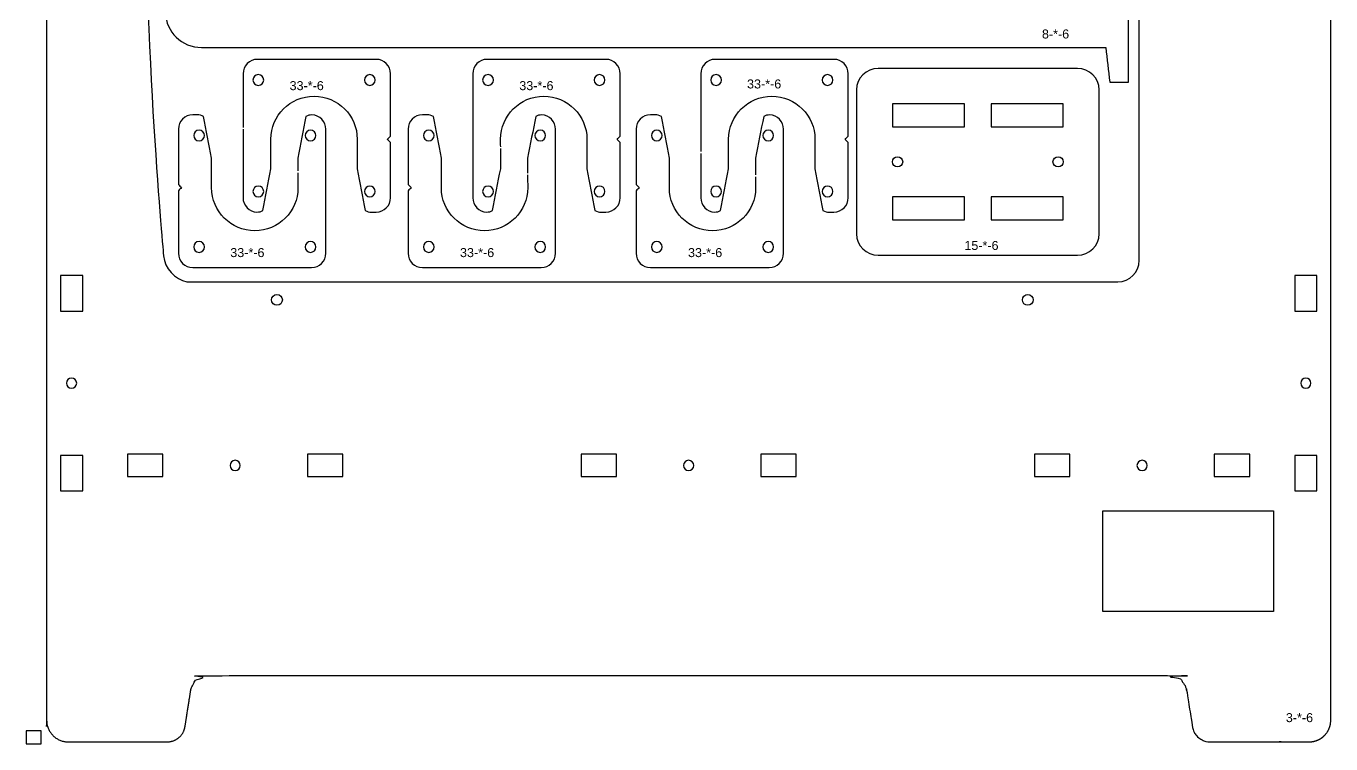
# Model space of a CAD drawing. Extents: x 0 to 723, y 0 to 489.
# Drawn here: x 0 to 362.8, y 0 to 199.7 of the extents above; entities that cross this region are included whole.
import ezdxf

# ---------------------------------------------------------------- set-up
doc = ezdxf.new("R2010")
doc.units = 0
doc.layers.get('0').update_dxf_attribs({"linetype": 'CONTINUOUS'})
for name, color, linetype in [('GRAVIRANJE', 3, 'CONTINUOUS'), ('HOLES', 160, 'CONTINUOUS'), ('IZREZ', 7, 'CONTINUOUS'), ('PRVI_IZREZ', 6, 'CONTINUOUS')]:
    doc.layers.add(name, color=color, linetype=linetype)
doc.styles.get("Standard").update_dxf_attribs({"font": 'ARIAL.TTF'})

msp = doc.modelspace()

# ---------------------------------------------------------------- linework, layer by layer
msp.add_lwpolyline([(0, 0), (4.17, 0), (4.17, 3.61), (0, 3.61)], close=True)
at = {"layer": 'HOLES'}
for points in [[(240.92, 178.02), (240.92, 171.62), (260.92, 171.62), (260.92, 178.02), (260.92, 178.02)], [(268.41, 178.02), (268.41, 171.62), (288.41, 171.62), (288.41, 178.02), (288.41, 178.02)], [(240.92, 152.22), (240.92, 145.82), (260.92, 145.82), (260.92, 152.22), (260.92, 152.22)], [(268.41, 152.22), (268.41, 145.82), (288.41, 145.82), (288.41, 152.22), (288.41, 152.22)], [(9.54, 120.42), (15.74, 120.42), (15.74, 130.27), (9.54, 130.27), (9.54, 130.27)], [(352.77, 120.42), (358.97, 120.42), (358.97, 130.27), (352.77, 130.27), (352.77, 130.27)], [(9.54, 70.42), (15.74, 70.42), (15.74, 80.27), (9.54, 80.27), (9.54, 80.27)], [(38.07, 80.57), (28.22, 80.57), (28.22, 74.37), (38.07, 74.37), (38.07, 74.37)], [(88.07, 80.57), (78.22, 80.57), (78.22, 74.37), (88.07, 74.37), (88.07, 74.37)], [(164.17, 80.57), (154.32, 80.57), (154.32, 74.37), (164.17, 74.37), (164.17, 74.37)], [(214.17, 80.57), (204.32, 80.57), (204.32, 74.37), (214.17, 74.37), (214.17, 74.37)], [(290.26, 80.57), (280.41, 80.57), (280.41, 74.37), (290.26, 74.37), (290.26, 74.37)], [(340.26, 80.57), (330.41, 80.57), (330.41, 74.37), (340.26, 74.37), (340.26, 74.37)], [(352.77, 70.42), (358.97, 70.42), (358.97, 80.27), (352.77, 80.27), (352.77, 80.27)], [(299.39, 64.81), (346.89, 64.81), (346.89, 36.81), (299.39, 36.81)]]:
    msp.add_lwpolyline(points, close=True, dxfattribs=at)
for centre in [(69.76, 123.52), (278.56, 123.52)]:
    msp.add_circle(centre, 1.5, dxfattribs=at)
for points in [[(63.08, 184.68), (63.08, 185.5), (63.76, 186.18), (64.58, 186.18), (65.41, 186.18), (66.08, 185.5), (66.08, 184.68), (66.08, 183.85), (65.41, 183.18), (64.58, 183.18), (63.76, 183.18), (63.08, 183.85), (63.08, 184.68)], [(94.08, 184.68), (94.08, 185.5), (94.76, 186.18), (95.58, 186.18), (96.41, 186.18), (97.08, 185.5), (97.08, 184.68), (97.08, 183.85), (96.41, 183.18), (95.58, 183.18), (94.76, 183.18), (94.08, 183.85), (94.08, 184.68)], [(126.96, 184.68), (126.96, 185.5), (127.64, 186.18), (128.46, 186.18), (129.29, 186.18), (129.96, 185.5), (129.96, 184.68), (129.96, 183.85), (129.29, 183.18), (128.46, 183.18), (127.64, 183.18), (126.96, 183.85), (126.96, 184.68)], [(157.96, 184.68), (157.96, 185.5), (158.64, 186.18), (159.46, 186.18), (160.29, 186.18), (160.96, 185.5), (160.96, 184.68), (160.96, 183.85), (160.29, 183.18), (159.46, 183.18), (158.64, 183.18), (157.96, 183.85), (157.96, 184.68)], [(190.37, 184.68), (190.37, 185.5), (191.04, 186.18), (191.87, 186.18), (192.7, 186.18), (193.37, 185.5), (193.37, 184.68), (193.37, 183.85), (192.7, 183.18), (191.87, 183.18), (191.04, 183.18), (190.37, 183.85), (190.37, 184.68)], [(221.37, 184.68), (221.37, 185.5), (222.04, 186.18), (222.87, 186.18), (223.7, 186.18), (224.37, 185.5), (224.37, 184.68), (224.37, 183.85), (223.7, 183.18), (222.87, 183.18), (222.04, 183.18), (221.37, 183.85), (221.37, 184.68)], [(49.6, 169.24), (49.6, 168.41), (48.92, 167.74), (48.1, 167.74), (47.27, 167.74), (46.6, 168.41), (46.6, 169.24), (46.6, 170.06), (47.27, 170.74), (48.1, 170.74), (48.92, 170.74), (49.6, 170.06), (49.6, 169.24)], [(80.6, 169.24), (80.6, 168.41), (79.92, 167.74), (79.1, 167.74), (78.27, 167.74), (77.6, 168.41), (77.6, 169.24), (77.6, 170.06), (78.27, 170.74), (79.1, 170.74), (79.92, 170.74), (80.6, 170.06), (80.6, 169.24)], [(113.48, 169.24), (113.48, 168.41), (112.8, 167.74), (111.98, 167.74), (111.15, 167.74), (110.48, 168.41), (110.48, 169.24), (110.48, 170.06), (111.15, 170.74), (111.98, 170.74), (112.8, 170.74), (113.48, 170.06), (113.48, 169.24)], [(144.48, 169.24), (144.48, 168.41), (143.8, 167.74), (142.98, 167.74), (142.15, 167.74), (141.48, 168.41), (141.48, 169.24), (141.48, 170.06), (142.15, 170.74), (142.98, 170.74), (143.8, 170.74), (144.48, 170.06), (144.48, 169.24)], [(176.88, 169.24), (176.88, 168.41), (176.21, 167.74), (175.38, 167.74), (174.55, 167.74), (173.88, 168.41), (173.88, 169.24), (173.88, 170.06), (174.55, 170.74), (175.38, 170.74), (176.21, 170.74), (176.88, 170.06), (176.88, 169.24)], [(207.88, 169.24), (207.88, 168.41), (207.21, 167.74), (206.38, 167.74), (205.55, 167.74), (204.88, 168.41), (204.88, 169.24), (204.88, 170.06), (205.55, 170.74), (206.38, 170.74), (207.21, 170.74), (207.88, 170.06), (207.88, 169.24)], [(243.77, 161.92), (243.77, 162.71), (243.13, 163.35), (242.34, 163.35), (241.56, 163.35), (240.92, 162.71), (240.92, 161.92), (240.92, 161.14), (241.56, 160.5), (242.34, 160.5), (243.13, 160.5), (243.77, 161.14), (243.77, 161.92)], [(288.41, 161.92), (288.41, 162.71), (287.77, 163.35), (286.98, 163.35), (286.19, 163.35), (285.56, 162.71), (285.56, 161.92), (285.56, 161.14), (286.19, 160.5), (286.98, 160.5), (287.77, 160.5), (288.41, 161.14), (288.41, 161.92)], [(63.08, 153.68), (63.08, 154.5), (63.76, 155.18), (64.58, 155.18), (65.41, 155.18), (66.08, 154.5), (66.08, 153.68), (66.08, 152.85), (65.41, 152.18), (64.58, 152.18), (63.76, 152.18), (63.08, 152.85), (63.08, 153.68)], [(94.08, 153.68), (94.08, 154.5), (94.76, 155.18), (95.58, 155.18), (96.41, 155.18), (97.08, 154.5), (97.08, 153.68), (97.08, 152.85), (96.41, 152.18), (95.58, 152.18), (94.76, 152.18), (94.08, 152.85), (94.08, 153.68)], [(126.96, 153.68), (126.96, 154.5), (127.64, 155.18), (128.46, 155.18), (129.29, 155.18), (129.96, 154.5), (129.96, 153.68), (129.96, 152.85), (129.29, 152.18), (128.46, 152.18), (127.64, 152.18), (126.96, 152.85), (126.96, 153.68)], [(157.96, 153.68), (157.96, 154.5), (158.64, 155.18), (159.46, 155.18), (160.29, 155.18), (160.96, 154.5), (160.96, 153.68), (160.96, 152.85), (160.29, 152.18), (159.46, 152.18), (158.64, 152.18), (157.96, 152.85), (157.96, 153.68)], [(190.37, 153.68), (190.37, 154.5), (191.04, 155.18), (191.87, 155.18), (192.7, 155.18), (193.37, 154.5), (193.37, 153.68), (193.37, 152.85), (192.7, 152.18), (191.87, 152.18), (191.04, 152.18), (190.37, 152.85), (190.37, 153.68)], [(221.37, 153.68), (221.37, 154.5), (222.04, 155.18), (222.87, 155.18), (223.7, 155.18), (224.37, 154.5), (224.37, 153.68), (224.37, 152.85), (223.7, 152.18), (222.87, 152.18), (222.04, 152.18), (221.37, 152.85), (221.37, 153.68)], [(49.6, 138.24), (49.6, 137.41), (48.92, 136.74), (48.1, 136.74), (47.27, 136.74), (46.6, 137.41), (46.6, 138.24), (46.6, 139.06), (47.27, 139.74), (48.1, 139.74), (48.92, 139.74), (49.6, 139.06), (49.6, 138.24)], [(80.6, 138.24), (80.6, 137.41), (79.92, 136.74), (79.1, 136.74), (78.27, 136.74), (77.6, 137.41), (77.6, 138.24), (77.6, 139.06), (78.27, 139.74), (79.1, 139.74), (79.92, 139.74), (80.6, 139.06), (80.6, 138.24)], [(113.48, 138.24), (113.48, 137.41), (112.8, 136.74), (111.98, 136.74), (111.15, 136.74), (110.48, 137.41), (110.48, 138.24), (110.48, 139.06), (111.15, 139.74), (111.98, 139.74), (112.8, 139.74), (113.48, 139.06), (113.48, 138.24)], [(144.48, 138.24), (144.48, 137.41), (143.8, 136.74), (142.98, 136.74), (142.15, 136.74), (141.48, 137.41), (141.48, 138.24), (141.48, 139.06), (142.15, 139.74), (142.98, 139.74), (143.8, 139.74), (144.48, 139.06), (144.48, 138.24)], [(176.88, 138.24), (176.88, 137.41), (176.21, 136.74), (175.38, 136.74), (174.55, 136.74), (173.88, 137.41), (173.88, 138.24), (173.88, 139.06), (174.55, 139.74), (175.38, 139.74), (176.21, 139.74), (176.88, 139.06), (176.88, 138.24)], [(207.88, 138.24), (207.88, 137.41), (207.21, 136.74), (206.38, 136.74), (205.55, 136.74), (204.88, 137.41), (204.88, 138.24), (204.88, 139.06), (205.55, 139.74), (206.38, 139.74), (207.21, 139.74), (207.88, 139.06), (207.88, 138.24)], [(12.64, 101.77), (13.43, 101.77), (14.07, 101.13), (14.07, 100.35), (14.07, 99.56), (13.43, 98.92), (12.64, 98.92), (11.86, 98.92), (11.22, 99.56), (11.22, 100.35), (11.22, 101.13), (11.86, 101.77), (12.64, 101.77)], [(355.87, 101.77), (356.65, 101.77), (357.29, 101.13), (357.29, 100.35), (357.29, 99.56), (356.65, 98.92), (355.87, 98.92), (355.08, 98.92), (354.44, 99.56), (354.44, 100.35), (354.44, 101.13), (355.08, 101.77), (355.87, 101.77)], [(56.72, 77.47), (56.72, 78.26), (57.36, 78.9), (58.15, 78.9), (58.93, 78.9), (59.57, 78.26), (59.57, 77.47), (59.57, 76.69), (58.93, 76.05), (58.15, 76.05), (57.36, 76.05), (56.72, 76.69), (56.72, 77.47)], [(182.82, 77.47), (182.82, 78.26), (183.46, 78.9), (184.24, 78.9), (185.03, 78.9), (185.67, 78.26), (185.67, 77.47), (185.67, 76.69), (185.03, 76.05), (184.24, 76.05), (183.46, 76.05), (182.82, 76.69), (182.82, 77.47)], [(308.91, 77.47), (308.91, 78.26), (309.55, 78.9), (310.34, 78.9), (311.12, 78.9), (311.76, 78.26), (311.76, 77.47), (311.76, 76.69), (311.12, 76.05), (310.34, 76.05), (309.55, 76.05), (308.91, 76.69), (308.91, 77.47)]]:
    msp.add_open_spline(points, degree=3, knots=[0, 0, 0, 0, 1, 1, 1, 2, 2, 2, 3, 3, 3, 4, 4, 4, 4], dxfattribs=at)
at = {"layer": 'IZREZ'}
for points, knots in [([(362.8, 16.57), (362.8, 23.24), (362.8, 29.9), (362.8, 36.57), (362.81, 181.91), (362.81, 327.25), (362.81, 472.59), (362.81, 475.89), (360.11, 478.59), (356.81, 478.59), (347.99, 478.59), (339.17, 478.59), (330.35, 478.59), (328.41, 478.59), (325.8, 479.81), (324.56, 481.3), (323.27, 482.83), (321.99, 484.36), (320.7, 485.89), (319.46, 487.38), (316.85, 488.59), (314.91, 488.59), (227.81, 488.59), (140.71, 488.59), (53.61, 488.59), (51.67, 488.59), (49.06, 487.38), (47.82, 485.89), (46.53, 484.36), (45.25, 482.83), (43.96, 481.3), (42.72, 479.81), (40.11, 478.59), (38.17, 478.59), (29.35, 478.59), (20.53, 478.59), (11.71, 478.59), (8.41, 478.59), (5.71, 475.89), (5.71, 472.59), (5.71, 325.25), (5.71, 177.91), (5.71, 30.57)], [8.136972, 8.136972, 8.136972, 8.136972, 9.136972, 9.136972, 9.136972, 10.136972, 10.136972, 10.136972, 11.136972, 11.136972, 11.136972, 12.136972, 12.136972, 12.136972, 13.136972, 13.136972, 13.136972, 14.136972, 14.136972, 14.136972, 15.136972, 15.136972, 15.136972, 16.136972, 16.136972, 16.136972, 17.136972, 17.136972, 17.136972, 18.136972, 18.136972, 18.136972, 19.136972, 19.136972, 19.136972, 20.136972, 20.136972, 20.136972, 21.136972, 21.136972, 21.136972, 22.106268, 22.106268, 22.106268, 22.106268]), ([(44.76, 128.52), (44.73, 128.54), (44.71, 128.56), (44.69, 128.58), (41.44, 129.18), (38.52, 132.41), (38.21, 135.76), (38.21, 135.76), (32.86, 192.75), (32.86, 252.51), (32.86, 277.56), (34.59, 323.66), (34.59, 323.66), (34.72, 327.02), (34.91, 331.36), (35.01, 333.3), (35.11, 335.24), (35.4, 339.57), (35.65, 342.92), (36.51, 354.42), (37.37, 365.92), (38.22, 377.42), (38.52, 380.77), (41.46, 383.52), (44.76, 383.52), (131.02, 383.52), (217.29, 383.52), (303.56, 383.52), (306.87, 383.52), (309.56, 380.83), (309.56, 377.52), (309.56, 296.52), (309.56, 215.52), (309.56, 134.52), (309.56, 131.2), (306.87, 128.52), (303.56, 128.52), (217.29, 128.52), (131.02, 128.52), (44.76, 128.52)], [0, 0, 0, 0, 1, 1, 1, 2, 2, 2, 3, 3, 3, 4, 4, 4, 5, 5, 5, 6, 6, 6, 7, 7, 7, 8, 8, 8, 9, 9, 9, 10, 10, 10, 11, 11, 11, 12, 12, 12, 13, 13, 13, 13])]:
    msp.add_open_spline(points, degree=3, knots=knots, dxfattribs=at)
for points, weights, knots in [([(5.71, 30.57), (5.71, 22.57), (5.71, 14.57), (5.71, 6.57), (5.71, 3.27), (8.41, 0.57), (11.71, 0.57), (20.9, 0.57), (30.08, 0.57), (39.26, 0.57), (41.84, 0.57), (43.8, 2.25), (44.2, 4.8), (44.94, 9.53), (45.68, 14.26), (45.8, 14.99)], [1, 1, 1, 1, 1, 1, 1, 1, 1, 1, 0.839903980782, 0.839903980782, 1, 1, 1, 1], [22.084339, 22.084339, 22.084339, 22.084339, 22.136972, 22.136972, 22.136972, 23.136972, 23.136972, 23.136972, 24.136972, 24.136972, 24.136972, 25.552381, 25.552381, 25.552381, 26.211005, 26.211005, 26.211005, 26.211005]), ([(45.76, 14.77), (46.16, 17.31), (48.12, 18.99), (50.7, 18.99), (139.73, 18.99), (228.77, 18.99), (317.8, 18.99), (320.38, 18.99), (322.35, 17.31), (322.74, 14.75), (322.31, 17.59), (323.32, 11.19), (324.32, 4.8), (324.72, 2.25), (326.68, 0.57), (329.26, 0.57), (338.44, 0.57), (347.62, 0.57), (356.8, 0.57), (360.1, 0.57), (362.8, 3.27), (362.8, 6.57), (362.8, 13.24), (362.8, 19.9), (362.8, 26.57), (362.8, 27.9), (362.8, 29.24), (362.8, 30.57)], [1, 0.840180332411, 0.840180332411, 1, 1, 1, 1, 0.839613366419, 0.839613366419, 1, 1, 1, 1, 0.839901065409, 0.839901065409, 1, 1, 1, 1, 1, 1, 1, 1, 1, 1, 1, 1, 1], [0, 0, 0, 0, 1.414134, 1.414134, 1.414134, 2.414134, 2.414134, 2.414134, 3.830884, 3.830884, 3.830884, 4.721549, 4.721549, 4.721549, 6.136972, 6.136972, 6.136972, 7.136972, 7.136972, 7.136972, 8.136972, 8.136972, 8.136972, 9.136972, 9.136972, 9.136972, 9.146149, 9.146149, 9.146149, 9.146149])]:
    msp.add_rational_spline(points, weights, degree=3, knots=knots, dxfattribs=at)
at = {"layer": 'PRVI_IZREZ'}
for points, knots in [([(301.34, 184.11), (300.97, 187.32), (300.61, 190.53), (300.24, 193.74), (216.43, 193.74), (132.62, 193.74), (48.81, 193.74), (43.31, 193.74), (38.81, 198.08), (38.81, 203.38), (38.81, 206.6), (38.81, 209.81), (38.81, 213.02), (109.27, 213.02), (179.73, 213.02), (250.2, 213.02), (253.5, 213.02), (256.54, 215.7), (256.97, 218.97), (259.09, 235.25), (261.21, 251.52), (263.33, 267.79), (263.75, 271.06), (266.8, 273.74), (270.1, 273.74), (279.28, 273.74), (288.45, 273.74), (297.63, 273.74), (297.63, 274.41), (297.63, 275.07), (297.63, 275.74), (297.63, 277.39), (297.98, 278.74), (299.63, 278.74), (300.93, 278.74), (302.24, 278.74), (303.54, 278.74), (305.19, 278.74), (306.54, 277.39), (306.54, 275.74), (306.54, 245.2), (306.54, 214.66), (306.54, 184.12), (304.81, 184.12), (303.07, 184.11), (301.34, 184.11)], [0, 0, 0, 0, 1, 1, 1, 2, 2, 2, 3, 3, 3, 4, 4, 4, 5, 5, 5, 6, 6, 6, 7, 7, 7, 8, 8, 8, 9, 9, 9, 10, 10, 10, 11, 11, 11, 12, 12, 12, 13, 13, 13, 14, 14, 14, 15, 15, 15, 15]), ([(60.33, 171.01), (60.33, 164.65), (60.33, 158.29), (60.33, 151.93), (60.33, 149.76), (62.06, 148), (64.2, 147.93), (64.8, 147.95), (65.35, 148.09), (65.85, 148.34), (66.6, 152.21), (67.34, 156.09), (68.09, 159.96), (68.09, 162.7), (68.09, 165.44), (68.08, 168.18), (68.08, 174.8), (73.46, 180.18), (80.08, 180.18), (86.71, 180.18), (92.08, 174.8), (92.08, 168.18), (92.08, 165.44), (92.08, 162.69), (92.08, 159.95), (92.83, 156.08), (93.57, 152.21), (94.31, 148.34), (94.85, 148.08), (95.44, 147.93), (96.08, 147.93), (96.5, 147.93), (96.92, 147.93), (97.33, 147.93), (99.54, 147.93), (101.33, 149.72), (101.33, 151.93), (101.33, 157.04), (101.33, 162.16), (101.33, 167.28), (101.04, 167.57), (100.75, 167.87), (100.45, 168.16), (100.75, 168.46), (101.04, 168.75), (101.33, 169.05), (101.33, 174.84), (101.33, 180.63), (101.33, 186.43), (101.33, 188.63), (99.54, 190.43), (97.33, 190.43), (86.33, 190.43), (75.33, 190.43), (64.33, 190.43), (62.12, 190.43), (60.33, 188.63), (60.33, 186.43), (60.33, 181.45), (60.33, 176.48), (60.33, 171.51)], [0, 0, 0, 0, 0.55312, 0.55312, 0.55312, 1.55312, 1.55312, 1.55312, 2.55312, 2.55312, 2.55312, 3.55312, 3.55312, 3.55312, 4.55312, 4.55312, 4.55312, 5.55312, 5.55312, 5.55312, 6.55312, 6.55312, 6.55312, 7.55312, 7.55312, 7.55312, 8.55312, 8.55312, 8.55312, 9.55312, 9.55312, 9.55312, 10.55312, 10.55312, 10.55312, 11.55312, 11.55312, 11.55312, 12.55312, 12.55312, 12.55312, 13.55312, 13.55312, 13.55312, 14.55312, 14.55312, 14.55312, 15.55312, 15.55312, 15.55312, 16.55312, 16.55312, 16.55312, 17.55312, 17.55312, 17.55312, 18.55312, 18.55312, 18.55312, 18.985508, 18.985508, 18.985508, 18.985508]), ([(131.97, 166.11), (131.97, 166.8), (131.96, 167.49), (131.96, 168.18), (131.96, 174.8), (137.34, 180.18), (143.96, 180.18), (150.59, 180.18), (155.96, 174.8), (155.96, 168.18), (155.96, 165.44), (155.96, 162.69), (155.96, 159.95), (156.71, 156.08), (157.45, 152.21), (158.19, 148.34), (158.73, 148.08), (159.32, 147.93), (159.96, 147.93), (160.38, 147.93), (160.8, 147.93), (161.21, 147.93), (163.42, 147.93), (165.21, 149.72), (165.21, 151.93), (165.21, 157.04), (165.21, 162.16), (165.21, 167.28), (164.92, 167.57), (164.63, 167.87), (164.33, 168.16), (164.63, 168.46), (164.92, 168.75), (165.21, 169.05), (165.21, 174.84), (165.21, 180.63), (165.21, 186.43), (165.21, 188.63), (163.42, 190.43), (161.21, 190.43), (150.21, 190.43), (139.21, 190.43), (128.21, 190.43), (126, 190.43), (124.21, 188.63), (124.21, 186.43), (124.21, 174.93), (124.21, 163.43), (124.21, 151.93), (124.21, 149.76), (125.94, 148), (128.08, 147.93), (128.68, 147.95), (129.23, 148.09), (129.73, 148.34), (130.48, 152.21), (131.22, 156.09), (131.97, 159.96), (131.97, 161.85), (131.97, 163.73), (131.97, 165.61)], [0, 0, 0, 0, 0.250955, 0.250955, 0.250955, 1.250955, 1.250955, 1.250955, 2.250955, 2.250955, 2.250955, 3.250955, 3.250955, 3.250955, 4.250955, 4.250955, 4.250955, 5.250955, 5.250955, 5.250955, 6.250955, 6.250955, 6.250955, 7.250955, 7.250955, 7.250955, 8.250955, 8.250955, 8.250955, 9.250955, 9.250955, 9.250955, 10.250955, 10.250955, 10.250955, 11.250955, 11.250955, 11.250955, 12.250955, 12.250955, 12.250955, 13.250955, 13.250955, 13.250955, 14.250955, 14.250955, 14.250955, 15.250955, 15.250955, 15.250955, 16.250955, 16.250955, 16.250955, 17.250955, 17.250955, 17.250955, 18.250955, 18.250955, 18.250955, 18.939108, 18.939108, 18.939108, 18.939108]), ([(187.62, 164.25), (187.62, 160.14), (187.62, 156.03), (187.62, 151.93), (187.62, 149.76), (189.34, 148), (191.49, 147.93), (192.08, 147.95), (192.64, 148.09), (193.14, 148.34), (193.88, 152.21), (194.63, 156.09), (195.37, 159.96), (195.37, 162.7), (195.37, 165.44), (195.37, 168.18), (195.37, 174.8), (200.74, 180.18), (207.37, 180.18), (214, 180.18), (219.37, 174.8), (219.37, 168.18), (219.37, 165.44), (219.37, 162.69), (219.36, 159.95), (220.11, 156.08), (220.85, 152.21), (221.6, 148.34), (222.13, 148.08), (222.73, 147.93), (223.36, 147.93), (223.78, 147.93), (224.2, 147.93), (224.62, 147.93), (226.83, 147.93), (228.62, 149.72), (228.62, 151.93), (228.62, 157.04), (228.62, 162.16), (228.62, 167.28), (228.32, 167.57), (228.03, 167.87), (227.73, 168.16), (228.03, 168.46), (228.32, 168.75), (228.62, 169.05), (228.62, 174.84), (228.62, 180.63), (228.62, 186.43), (228.62, 188.63), (226.83, 190.43), (224.62, 190.43), (213.62, 190.43), (202.62, 190.43), (191.62, 190.43), (189.41, 190.43), (187.62, 188.63), (187.62, 186.43), (187.62, 179.2), (187.62, 171.98), (187.62, 164.75)], [0, 0, 0, 0, 0.357227, 0.357227, 0.357227, 1.357227, 1.357227, 1.357227, 2.357227, 2.357227, 2.357227, 3.357227, 3.357227, 3.357227, 4.357227, 4.357227, 4.357227, 5.357227, 5.357227, 5.357227, 6.357227, 6.357227, 6.357227, 7.357227, 7.357227, 7.357227, 8.357227, 8.357227, 8.357227, 9.357227, 9.357227, 9.357227, 10.357227, 10.357227, 10.357227, 11.357227, 11.357227, 11.357227, 12.357227, 12.357227, 12.357227, 13.357227, 13.357227, 13.357227, 14.357227, 14.357227, 14.357227, 15.357227, 15.357227, 15.357227, 16.357227, 16.357227, 16.357227, 17.357227, 17.357227, 17.357227, 18.357227, 18.357227, 18.357227, 18.985508, 18.985508, 18.985508, 18.985508]), ([(298.4, 181.92), (298.4, 168.59), (298.4, 155.26), (298.4, 141.93), (298.4, 138.61), (295.72, 135.93), (292.4, 135.93), (273.91, 135.93), (255.41, 135.93), (236.92, 135.92), (233.61, 135.92), (230.92, 138.61), (230.92, 141.92), (230.92, 155.26), (230.92, 168.59), (230.92, 181.92), (230.92, 185.23), (233.61, 187.92), (236.92, 187.92), (255.41, 187.92), (273.91, 187.92), (292.4, 187.92), (295.72, 187.92), (298.4, 185.23), (298.4, 181.92)], [0, 0, 0, 0, 1, 1, 1, 2, 2, 2, 3, 3, 3, 4, 4, 4, 5, 5, 5, 6, 6, 6, 7, 7, 7, 8, 8, 8, 8]), ([(75.59, 158.9), (75.59, 157.51), (75.6, 156.12), (75.6, 154.74), (75.6, 148.11), (70.22, 142.74), (63.6, 142.74), (56.97, 142.74), (51.6, 148.11), (51.6, 154.74), (51.6, 157.48), (51.6, 160.22), (51.6, 162.96), (50.85, 166.83), (50.11, 170.7), (49.37, 174.57), (48.83, 174.83), (48.24, 174.99), (47.6, 174.99), (47.18, 174.99), (46.76, 174.99), (46.35, 174.99), (44.14, 174.99), (42.35, 173.2), (42.35, 170.99), (42.35, 165.87), (42.35, 160.75), (42.35, 155.63), (42.64, 155.34), (42.93, 155.04), (43.23, 154.75), (42.93, 154.45), (42.64, 154.16), (42.35, 153.87), (42.35, 148.07), (42.35, 142.28), (42.35, 136.49), (42.35, 134.28), (44.14, 132.49), (46.35, 132.49), (57.35, 132.49), (68.35, 132.49), (79.35, 132.49), (81.56, 132.49), (83.35, 134.28), (83.35, 136.49), (83.35, 147.99), (83.35, 159.49), (83.35, 170.99), (83.35, 173.15), (81.62, 174.91), (79.48, 174.98), (78.88, 174.96), (78.33, 174.82), (77.83, 174.57), (77.08, 170.7), (76.34, 166.82), (75.59, 162.95), (75.59, 161.77), (75.59, 160.58), (75.59, 159.4)], [0, 0, 0, 0, 0.507165, 0.507165, 0.507165, 1.507165, 1.507165, 1.507165, 2.507165, 2.507165, 2.507165, 3.507165, 3.507165, 3.507165, 4.507165, 4.507165, 4.507165, 5.507165, 5.507165, 5.507165, 6.507165, 6.507165, 6.507165, 7.507165, 7.507165, 7.507165, 8.507165, 8.507165, 8.507165, 9.507165, 9.507165, 9.507165, 10.507165, 10.507165, 10.507165, 11.507165, 11.507165, 11.507165, 12.507165, 12.507165, 12.507165, 13.507165, 13.507165, 13.507165, 14.507165, 14.507165, 14.507165, 15.507165, 15.507165, 15.507165, 16.507165, 16.507165, 16.507165, 17.507165, 17.507165, 17.507165, 18.507165, 18.507165, 18.507165, 18.939108, 18.939108, 18.939108, 18.939108]), ([(139.47, 158.28), (139.47, 157.1), (139.48, 155.92), (139.48, 154.74), (139.48, 148.11), (134.1, 142.74), (127.48, 142.74), (120.85, 142.74), (115.48, 148.11), (115.48, 154.74), (115.48, 157.48), (115.48, 160.22), (115.48, 162.96), (114.73, 166.83), (113.99, 170.7), (113.25, 174.57), (112.71, 174.83), (112.12, 174.99), (111.48, 174.99), (111.06, 174.99), (110.64, 174.99), (110.23, 174.99), (108.02, 174.99), (106.23, 173.2), (106.23, 170.99), (106.23, 165.87), (106.23, 160.75), (106.23, 155.63), (106.52, 155.34), (106.81, 155.04), (107.11, 154.75), (106.81, 154.45), (106.52, 154.16), (106.23, 153.87), (106.23, 148.07), (106.23, 142.28), (106.23, 136.49), (106.23, 134.28), (108.02, 132.49), (110.23, 132.49), (121.23, 132.49), (132.23, 132.49), (143.23, 132.49), (145.44, 132.49), (147.23, 134.28), (147.23, 136.49), (147.23, 147.99), (147.23, 159.49), (147.23, 170.99), (147.23, 173.15), (145.5, 174.91), (143.36, 174.98), (142.76, 174.96), (142.21, 174.82), (141.71, 174.57), (140.96, 170.7), (140.22, 166.82), (139.47, 162.95), (139.47, 161.56), (139.47, 160.17), (139.47, 158.78)], [0, 0, 0, 0, 0.431454, 0.431454, 0.431454, 1.431454, 1.431454, 1.431454, 2.431454, 2.431454, 2.431454, 3.431454, 3.431454, 3.431454, 4.431454, 4.431454, 4.431454, 5.431454, 5.431454, 5.431454, 6.431454, 6.431454, 6.431454, 7.431454, 7.431454, 7.431454, 8.431454, 8.431454, 8.431454, 9.431454, 9.431454, 9.431454, 10.431454, 10.431454, 10.431454, 11.431454, 11.431454, 11.431454, 12.431454, 12.431454, 12.431454, 13.431454, 13.431454, 13.431454, 14.431454, 14.431454, 14.431454, 15.431454, 15.431454, 15.431454, 16.431454, 16.431454, 16.431454, 17.431454, 17.431454, 17.431454, 18.431454, 18.431454, 18.431454, 18.939108, 18.939108, 18.939108, 18.939108]), ([(202.88, 157.78), (202.88, 156.77), (202.88, 155.75), (202.88, 154.74), (202.88, 148.11), (197.51, 142.74), (190.88, 142.74), (184.25, 142.74), (178.88, 148.11), (178.88, 154.74), (178.88, 157.48), (178.88, 160.22), (178.88, 162.96), (178.14, 166.83), (177.39, 170.7), (176.65, 174.57), (176.12, 174.83), (175.52, 174.99), (174.88, 174.99), (174.47, 174.99), (174.05, 174.99), (173.63, 174.99), (171.42, 174.99), (169.63, 173.2), (169.63, 170.99), (169.63, 165.87), (169.63, 160.75), (169.63, 155.63), (169.92, 155.34), (170.22, 155.04), (170.51, 154.75), (170.22, 154.45), (169.92, 154.16), (169.63, 153.87), (169.63, 148.07), (169.63, 142.28), (169.63, 136.49), (169.63, 134.28), (171.42, 132.49), (173.63, 132.49), (184.63, 132.49), (195.63, 132.49), (206.63, 132.49), (208.84, 132.49), (210.63, 134.28), (210.63, 136.49), (210.63, 147.99), (210.63, 159.49), (210.63, 170.99), (210.63, 173.15), (208.91, 174.91), (206.76, 174.98), (206.17, 174.96), (205.61, 174.82), (205.11, 174.57), (204.36, 170.7), (203.62, 166.82), (202.87, 162.95), (202.88, 161.39), (202.88, 159.84), (202.88, 158.28)], [0, 0, 0, 0, 0.37121, 0.37121, 0.37121, 1.37121, 1.37121, 1.37121, 2.37121, 2.37121, 2.37121, 3.37121, 3.37121, 3.37121, 4.37121, 4.37121, 4.37121, 5.37121, 5.37121, 5.37121, 6.37121, 6.37121, 6.37121, 7.37121, 7.37121, 7.37121, 8.37121, 8.37121, 8.37121, 9.37121, 9.37121, 9.37121, 10.37121, 10.37121, 10.37121, 11.37121, 11.37121, 11.37121, 12.37121, 12.37121, 12.37121, 13.37121, 13.37121, 13.37121, 14.37121, 14.37121, 14.37121, 15.37121, 15.37121, 15.37121, 16.37121, 16.37121, 16.37121, 17.37121, 17.37121, 17.37121, 18.37121, 18.37121, 18.37121, 18.939108, 18.939108, 18.939108, 18.939108])]:
    msp.add_open_spline(points, degree=3, knots=knots, dxfattribs=at)

# ---------------------------------------------------------------- texts
at = {"layer": 'GRAVIRANJE'}
for s, p in [('8-*-6', (282.49, 196.23)), ('33-*-6', (73.27, 181.86)), ('33-*-6', (137.15, 181.86)), ('33-*-6', (200.48, 182.33)), ('33-*-6', (56.78, 135.42)), ('33-*-6', (120.66, 135.42)), ('33-*-6', (184.07, 135.42)), ('15-*-6', (260.91, 137.4)), ('3-*-6', (350.32, 6.06))]:
    msp.add_text(s, height=2.5, dxfattribs=at).set_placement(p)

doc.saveas('drawing.dxf')
